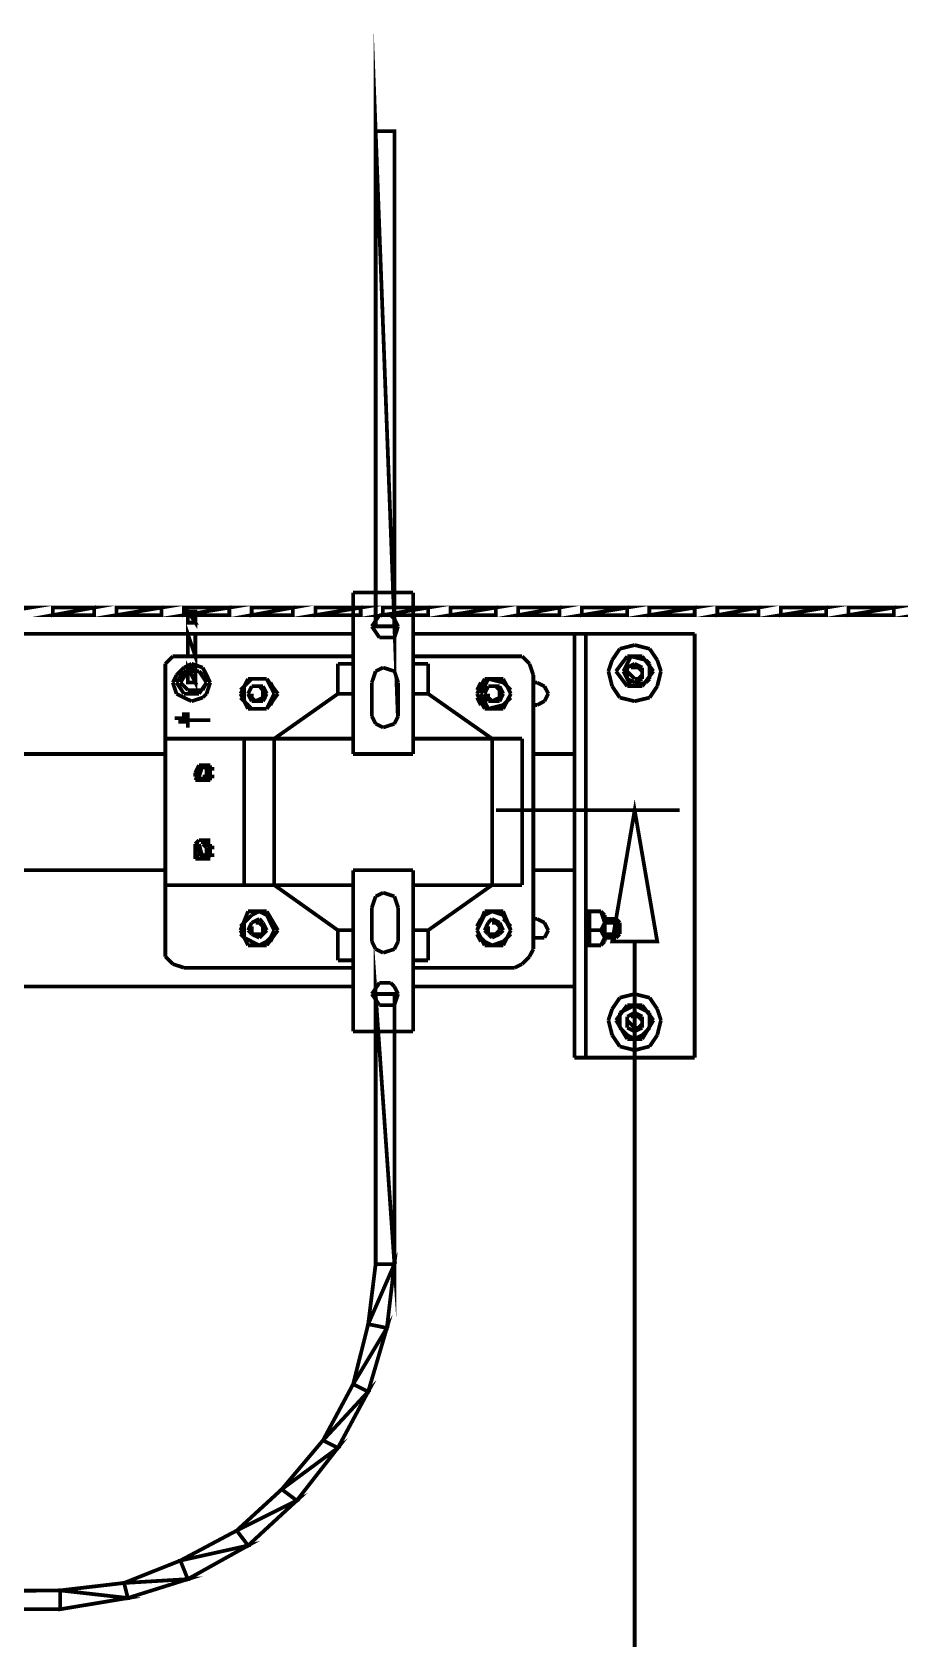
# Model space of a CAD drawing. Header units: metres. Extents: x -593 to 248, y 430 to 1024.
# Drawn here: x -215.34 to -205.54, y 511.13 to 529.28 of the extents above; entities that cross this region are included whole.
import ezdxf

# ---------------------------------------------------------------- set-up
doc = ezdxf.new("R2010")
doc.units = ezdxf.units.M
doc.header["$MEASUREMENT"] = 0
for name, color, linetype in [('C00-00-00-BLACK', 7, 'Continuous'), ('C00-7E-FF', 150, 'Continuous'), ('C00-FF-00', 3, 'Continuous'), ('CFF-00-00', 1, 'Continuous')]:
    doc.layers.add(name, color=color, linetype=linetype)

msp = doc.modelspace()

# ---------------------------------------------------------------- linework, layer by layer
at = {"layer": 'C00-00-00-BLACK', "const_width": 0.0423}
for points in [[(-211.711, 522.949), (-211.711, 521.126)], [(-211.034, 522.949), (-211.711, 522.949)], [(-211.034, 522.949), (-211.034, 521.126)], [(-211.414, 522.695), (-211.5, 522.568)], [(-211.287, 522.695), (-211.414, 522.695)], [(-211.245, 522.653), (-211.287, 522.695)], [(-211.203, 522.568), (-211.245, 522.653)], [(-211.711, 522.484), (-220.363, 522.484)], [(-211.5, 522.568), (-211.414, 522.441)], [(-211.414, 522.441), (-211.287, 522.441)], [(-211.287, 522.441), (-211.245, 522.441)], [(-211.245, 522.441), (-211.203, 522.568)], [(-207.853, 522.484), (-211.034, 522.484)], [(-209.211, 517.695), (-209.211, 522.484)], [(-209.084, 517.695), (-209.084, 522.484)], [(-207.853, 517.695), (-207.853, 522.484)], [(-208.699, 522.314), (-208.785, 522.187)], [(-208.531, 522.357), (-208.699, 522.314)], [(-208.362, 522.314), (-208.531, 522.357)], [(-208.276, 522.187), (-208.362, 522.314)], [(-213.749, 522.229), (-213.833, 522.145)], [(-213.833, 522.145), (-213.833, 522.018)], [(-213.622, 522.229), (-213.749, 522.229)], [(-213.622, 522.102), (-213.706, 522.018)], [(-213.622, 522.229), (-211.711, 522.229)], [(-213.536, 522.145), (-213.622, 522.102)], [(-213.41, 522.102), (-213.536, 522.145)], [(-213.367, 522.018), (-213.41, 522.102)], [(-211.883, 522.145), (-211.883, 521.806)], [(-211.711, 522.145), (-211.883, 522.145)], [(-211.373, 522.102), (-211.457, 522.061)], [(-211.245, 522.061), (-211.373, 522.102)], [(-211.034, 522.229), (-209.887, 522.229)], [(-211.034, 522.145), (-210.864, 522.145)], [(-210.864, 522.145), (-210.864, 521.806)], [(-209.803, 522.229), (-209.887, 522.229)], [(-209.719, 522.145), (-209.803, 522.229)], [(-209.676, 522.018), (-209.719, 522.145)], [(-208.785, 522.187), (-208.828, 522.061)], [(-208.615, 522.229), (-208.742, 522.061)], [(-208.573, 522.229), (-208.658, 522.061)], [(-208.446, 522.229), (-208.615, 522.229)], [(-208.531, 522.145), (-208.615, 522.102)], [(-208.615, 522.102), (-208.615, 522.061)], [(-208.403, 522.187), (-208.573, 522.229)], [(-208.489, 522.102), (-208.573, 522.102)], [(-208.446, 522.102), (-208.531, 522.145)], [(-208.446, 522.061), (-208.489, 522.102)], [(-208.319, 522.061), (-208.446, 522.229)], [(-208.446, 522.061), (-208.446, 522.102)], [(-208.362, 522.145), (-208.403, 522.187)], [(-208.362, 522.061), (-208.362, 522.145)], [(-208.234, 522.061), (-208.276, 522.187)], [(-213.833, 522.018), (-213.833, 518.921)], [(-213.706, 522.018), (-213.749, 521.933)], [(-213.749, 521.933), (-213.706, 521.806)], [(-213.622, 522.061), (-213.706, 521.933)], [(-213.706, 521.933), (-213.622, 521.806)], [(-213.579, 522.061), (-213.663, 521.933)], [(-213.663, 521.933), (-213.579, 521.848)], [(-213.452, 522.061), (-213.622, 522.061)], [(-213.452, 522.061), (-213.579, 522.061)], [(-213.41, 522.018), (-213.452, 522.061)], [(-213.367, 521.933), (-213.452, 522.061)], [(-213.452, 521.806), (-213.367, 521.933)], [(-213.367, 521.933), (-213.41, 522.018)], [(-213.41, 521.848), (-213.367, 521.933)], [(-213.326, 521.933), (-213.367, 522.018)], [(-213.367, 521.806), (-213.326, 521.933)], [(-212.898, 521.975), (-212.984, 521.806)], [(-212.898, 521.933), (-212.984, 521.848)], [(-212.857, 521.975), (-212.941, 521.891)], [(-212.941, 521.891), (-212.941, 521.806)], [(-212.687, 521.975), (-212.898, 521.975)], [(-212.857, 521.891), (-212.898, 521.806)], [(-212.771, 521.975), (-212.857, 521.975)], [(-212.771, 521.891), (-212.857, 521.891)], [(-212.73, 521.975), (-212.814, 521.975)], [(-212.771, 521.891), (-212.814, 521.891)], [(-212.687, 521.975), (-212.771, 521.975)], [(-212.73, 521.848), (-212.771, 521.891)], [(-212.73, 521.891), (-212.771, 521.891)], [(-212.687, 521.806), (-212.73, 521.891)], [(-212.561, 521.806), (-212.687, 521.975)], [(-212.645, 521.891), (-212.687, 521.975)], [(-212.602, 521.848), (-212.645, 521.933)], [(-212.602, 521.806), (-212.645, 521.891)], [(-211.457, 522.061), (-211.5, 521.933)], [(-211.5, 521.933), (-211.5, 521.552)], [(-211.203, 521.933), (-211.245, 522.061)], [(-211.203, 521.933), (-211.203, 521.552)], [(-210.226, 521.975), (-210.312, 521.806)], [(-210.269, 521.933), (-210.312, 521.848)], [(-210.185, 521.975), (-210.269, 521.806)], [(-210.016, 521.975), (-210.226, 521.975)], [(-210.185, 521.891), (-210.226, 521.806)], [(-210.057, 521.975), (-210.185, 521.975)], [(-210.016, 521.933), (-210.185, 521.975)], [(-210.142, 521.891), (-210.185, 521.891)], [(-210.057, 521.891), (-210.142, 521.891)], [(-210.099, 521.891), (-210.142, 521.891)], [(-210.057, 521.848), (-210.099, 521.891)], [(-210.016, 521.806), (-210.057, 521.891)], [(-209.93, 521.806), (-210.016, 521.975)], [(-209.93, 521.848), (-210.016, 521.933)], [(-209.973, 521.891), (-210.016, 521.933)], [(-209.93, 521.806), (-209.973, 521.891)], [(-209.676, 522.018), (-209.676, 518.921)], [(-209.634, 521.933), (-209.676, 521.933)], [(-209.55, 521.891), (-209.634, 521.933)], [(-209.507, 521.806), (-209.55, 521.891)], [(-208.828, 522.061), (-208.785, 521.891)], [(-208.785, 521.891), (-208.699, 521.763)], [(-208.742, 522.061), (-208.615, 521.891)], [(-208.658, 522.061), (-208.573, 521.891)], [(-208.615, 522.061), (-208.573, 522.018)], [(-208.615, 522.061), (-208.615, 521.975)], [(-208.615, 521.975), (-208.531, 521.933)], [(-208.615, 521.891), (-208.446, 521.891)], [(-208.573, 522.018), (-208.531, 521.975)], [(-208.573, 521.891), (-208.403, 521.933)], [(-208.531, 521.975), (-208.489, 521.975)], [(-208.531, 521.933), (-208.446, 521.975)], [(-208.489, 521.975), (-208.446, 522.018)], [(-208.446, 521.891), (-208.319, 522.061)], [(-208.446, 522.018), (-208.446, 522.061)], [(-208.446, 521.975), (-208.446, 522.061)], [(-208.403, 521.933), (-208.362, 521.975)], [(-208.362, 521.975), (-208.362, 522.061)], [(-208.362, 521.763), (-208.276, 521.891)], [(-208.276, 521.891), (-208.234, 522.061)], [(-213.706, 521.806), (-213.622, 521.763)], [(-213.622, 521.806), (-213.452, 521.806)], [(-213.622, 521.763), (-213.536, 521.722)], [(-213.579, 521.848), (-213.452, 521.848)], [(-213.536, 521.722), (-213.41, 521.763)], [(-213.452, 521.848), (-213.41, 521.848)], [(-213.41, 521.763), (-213.367, 521.806)], [(-212.984, 521.806), (-212.898, 521.636)], [(-212.984, 521.763), (-212.898, 521.679)], [(-212.941, 521.806), (-212.941, 521.722)], [(-212.941, 521.722), (-212.857, 521.636)], [(-212.898, 521.806), (-212.857, 521.722)], [(-212.857, 521.806), (-212.857, 521.763)], [(-212.857, 521.763), (-212.814, 521.722)], [(-212.857, 521.722), (-212.771, 521.722)], [(-212.814, 521.722), (-212.73, 521.763)], [(-212.771, 521.722), (-212.73, 521.722)], [(-212.73, 521.763), (-212.73, 521.848)], [(-212.73, 521.722), (-212.687, 521.806)], [(-212.73, 521.763), (-212.687, 521.763)], [(-212.687, 521.636), (-212.561, 521.806)], [(-212.687, 521.636), (-212.645, 521.722)], [(-212.645, 521.722), (-212.602, 521.806)], [(-212.645, 521.679), (-212.602, 521.763)], [(-211.883, 521.806), (-212.602, 521.299)], [(-211.711, 521.806), (-211.883, 521.806)], [(-210.864, 521.806), (-211.034, 521.806)], [(-210.864, 521.806), (-210.142, 521.299)], [(-210.312, 521.806), (-210.226, 521.636)], [(-210.312, 521.763), (-210.269, 521.679)], [(-210.269, 521.806), (-210.185, 521.636)], [(-210.226, 521.806), (-210.185, 521.722)], [(-210.185, 521.806), (-210.185, 521.763)], [(-210.185, 521.763), (-210.142, 521.722)], [(-210.185, 521.722), (-210.142, 521.722)], [(-210.142, 521.722), (-210.057, 521.763)], [(-210.142, 521.722), (-210.057, 521.722)], [(-210.057, 521.763), (-210.057, 521.848)], [(-210.057, 521.722), (-210.016, 521.806)], [(-210.016, 521.636), (-209.93, 521.806)], [(-210.016, 521.679), (-209.93, 521.763)], [(-210.016, 521.679), (-209.973, 521.722)], [(-209.973, 521.722), (-209.93, 521.806)], [(-209.634, 521.679), (-209.55, 521.722)], [(-209.55, 521.722), (-209.507, 521.806)], [(-208.699, 521.763), (-208.531, 521.722)], [(-208.531, 521.722), (-208.362, 521.763)], [(-213.706, 521.552), (-213.706, 521.509)], [(-213.663, 521.552), (-213.663, 521.467)], [(-213.622, 521.595), (-213.622, 521.467)], [(-213.579, 521.595), (-213.579, 521.425)], [(-212.898, 521.636), (-212.687, 521.636)], [(-212.857, 521.636), (-212.771, 521.636)], [(-212.814, 521.636), (-212.73, 521.636)], [(-212.771, 521.636), (-212.687, 521.636)], [(-211.5, 521.552), (-211.457, 521.467)], [(-211.245, 521.467), (-211.203, 521.552)], [(-210.226, 521.636), (-210.016, 521.636)], [(-210.185, 521.636), (-210.016, 521.679)], [(-210.185, 521.636), (-210.057, 521.636)], [(-209.676, 521.679), (-209.634, 521.679)], [(-213.326, 521.509), (-213.579, 521.509)], [(-211.457, 521.467), (-211.373, 521.425)], [(-211.373, 521.425), (-211.245, 521.467)], [(-211.711, 521.299), (-213.833, 521.299)], [(-212.941, 521.299), (-212.941, 519.645)], [(-212.602, 521.299), (-212.602, 519.645)], [(-209.803, 521.299), (-211.034, 521.299)], [(-210.142, 521.299), (-210.142, 519.645)], [(-209.803, 521.299), (-209.803, 519.645)], [(-213.833, 521.126), (-219.048, 521.126)], [(-213.452, 520.999), (-213.494, 520.914)], [(-213.41, 520.999), (-213.494, 520.83)], [(-213.494, 520.871), (-213.41, 520.999)], [(-213.452, 520.871), (-213.41, 520.999)], [(-213.41, 520.999), (-213.452, 520.999)], [(-213.452, 520.999), (-213.41, 520.999)], [(-213.452, 520.999), (-213.367, 520.999)], [(-213.367, 520.957), (-213.41, 520.999)], [(-213.367, 520.999), (-213.41, 520.999)], [(-213.41, 520.999), (-213.367, 520.999)], [(-213.367, 520.999), (-213.41, 520.999)], [(-213.367, 520.999), (-213.41, 520.999)], [(-213.326, 520.999), (-213.367, 520.999)], [(-213.367, 520.999), (-213.326, 520.999)], [(-213.367, 520.999), (-213.326, 520.999)], [(-213.367, 520.957), (-213.367, 520.999)], [(-213.367, 520.999), (-213.326, 520.999)], [(-213.326, 520.957), (-213.326, 520.999)], [(-211.034, 521.126), (-211.711, 521.126)], [(-209.211, 521.126), (-209.676, 521.126)], [(-213.494, 520.914), (-213.494, 520.871)], [(-213.494, 520.871), (-213.452, 520.871)], [(-213.452, 520.871), (-213.494, 520.871)], [(-213.494, 520.83), (-213.452, 520.83)], [(-213.452, 520.83), (-213.452, 520.871)], [(-213.452, 520.83), (-213.41, 520.83)], [(-213.452, 520.83), (-213.367, 520.83)], [(-213.41, 520.83), (-213.41, 520.871)], [(-213.41, 520.871), (-213.367, 520.871)], [(-213.41, 520.83), (-213.367, 520.83)], [(-213.367, 520.871), (-213.367, 520.957)], [(-213.326, 520.957), (-213.367, 520.957)], [(-213.367, 520.83), (-213.367, 520.871)], [(-213.367, 520.871), (-213.326, 520.871)], [(-213.367, 520.83), (-213.326, 520.83)], [(-213.367, 520.83), (-213.326, 520.83)], [(-213.326, 520.871), (-213.326, 520.957)], [(-213.326, 520.957), (-213.28, 520.957)], [(-213.326, 520.871), (-213.326, 520.957)], [(-213.326, 520.83), (-213.326, 520.871)], [(-213.326, 520.871), (-213.28, 520.871)], [(-213.494, 520.109), (-213.452, 520.152)], [(-213.494, 520.109), (-213.41, 519.941)], [(-213.41, 519.982), (-213.494, 520.109)], [(-213.494, 519.982), (-213.494, 520.109)], [(-213.494, 520.109), (-213.452, 520.109)], [(-213.452, 520.152), (-213.41, 520.152)], [(-213.452, 520.152), (-213.367, 520.152)], [(-213.452, 520.109), (-213.41, 519.941)], [(-213.41, 520.152), (-213.367, 520.152)], [(-213.41, 520.152), (-213.41, 520.109)], [(-213.41, 520.109), (-213.367, 520.109)], [(-213.41, 520.109), (-213.367, 520.068)], [(-213.367, 520.152), (-213.367, 520.109)], [(-213.367, 520.152), (-213.326, 520.152)], [(-213.367, 520.152), (-213.367, 520.109)], [(-213.367, 520.109), (-213.326, 520.109)], [(-213.367, 520.109), (-213.326, 520.068)], [(-213.367, 520.109), (-213.326, 520.109)], [(-213.367, 520.068), (-213.367, 519.982)], [(-213.326, 520.109), (-213.326, 520.068)], [(-213.326, 520.068), (-213.326, 519.982)], [(-213.326, 520.068), (-213.28, 520.068)], [(-213.326, 520.068), (-213.326, 520.025)], [(-213.494, 519.941), (-213.494, 519.982)], [(-213.494, 519.982), (-213.452, 519.982)], [(-213.41, 519.941), (-213.494, 519.941)], [(-213.452, 519.941), (-213.367, 519.941)], [(-213.367, 519.982), (-213.41, 519.982)], [(-213.41, 519.982), (-213.367, 519.982)], [(-213.367, 519.941), (-213.41, 519.941)], [(-213.41, 519.941), (-213.367, 519.941)], [(-213.367, 519.941), (-213.41, 519.941)], [(-213.326, 519.982), (-213.367, 519.982)], [(-213.367, 519.982), (-213.367, 519.941)], [(-213.326, 519.982), (-213.367, 519.941)], [(-213.367, 519.982), (-213.367, 519.941)], [(-213.367, 519.941), (-213.326, 519.941)], [(-213.326, 520.025), (-213.326, 519.982)], [(-213.326, 519.982), (-213.28, 519.982)], [(-213.833, 519.813), (-219.048, 519.813)], [(-211.711, 519.813), (-211.711, 517.991)], [(-211.034, 519.813), (-211.711, 519.813)], [(-211.034, 519.813), (-211.034, 517.991)], [(-209.211, 519.813), (-209.676, 519.813)], [(-211.711, 519.645), (-213.833, 519.645)], [(-211.883, 519.134), (-212.602, 519.645)], [(-211.373, 519.559), (-211.457, 519.517)], [(-211.245, 519.517), (-211.373, 519.559)], [(-209.803, 519.645), (-211.034, 519.645)], [(-210.864, 519.134), (-210.142, 519.645)], [(-212.898, 519.348), (-212.984, 519.134)], [(-212.687, 519.348), (-212.898, 519.348)], [(-212.771, 519.348), (-212.857, 519.306)], [(-212.73, 519.348), (-212.814, 519.348)], [(-212.687, 519.306), (-212.771, 519.348)], [(-212.561, 519.134), (-212.687, 519.348)], [(-211.457, 519.517), (-211.5, 519.39)], [(-211.5, 519.39), (-211.5, 519.007)], [(-211.203, 519.39), (-211.245, 519.517)], [(-211.203, 519.39), (-211.203, 519.007)], [(-210.226, 519.348), (-210.312, 519.134)], [(-210.016, 519.348), (-210.226, 519.348)], [(-210.142, 519.348), (-210.226, 519.306)], [(-210.057, 519.348), (-210.185, 519.348)], [(-210.016, 519.306), (-210.142, 519.348)], [(-209.93, 519.134), (-210.016, 519.348)], [(-209.041, 519.348), (-209.084, 519.348)], [(-209.041, 519.348), (-209.041, 518.964)], [(-209.041, 519.348), (-208.912, 519.348)], [(-208.912, 519.348), (-208.869, 519.306)], [(-208.869, 519.22), (-208.912, 519.348)], [(-212.898, 519.263), (-212.984, 519.179)], [(-212.857, 519.306), (-212.941, 519.22)], [(-212.941, 519.22), (-212.941, 519.134)], [(-212.857, 519.22), (-212.898, 519.134)], [(-212.771, 519.263), (-212.857, 519.22)], [(-212.857, 519.179), (-212.857, 519.091)], [(-212.771, 519.22), (-212.814, 519.22)], [(-212.73, 519.22), (-212.771, 519.263)], [(-212.73, 519.179), (-212.771, 519.22)], [(-212.687, 519.134), (-212.73, 519.22)], [(-212.73, 519.134), (-212.73, 519.179)], [(-212.645, 519.22), (-212.687, 519.306)], [(-212.602, 519.179), (-212.645, 519.263)], [(-212.602, 519.134), (-212.645, 519.22)], [(-210.269, 519.263), (-210.312, 519.179)], [(-210.269, 519.22), (-210.312, 519.134)], [(-210.226, 519.306), (-210.269, 519.22)], [(-210.185, 519.22), (-210.226, 519.134)], [(-210.142, 519.263), (-210.185, 519.22)], [(-210.185, 519.179), (-210.185, 519.091)], [(-210.057, 519.22), (-210.142, 519.263)], [(-210.099, 519.22), (-210.142, 519.22)], [(-210.057, 519.179), (-210.099, 519.22)], [(-210.016, 519.134), (-210.057, 519.22)], [(-210.057, 519.134), (-210.057, 519.179)], [(-209.973, 519.22), (-210.016, 519.306)], [(-209.93, 519.179), (-210.016, 519.263)], [(-209.93, 519.134), (-209.973, 519.22)], [(-209.634, 519.263), (-209.676, 519.263)], [(-209.55, 519.22), (-209.634, 519.263)], [(-209.507, 519.134), (-209.55, 519.22)], [(-208.912, 519.134), (-208.869, 519.22)], [(-208.869, 519.306), (-208.869, 519.007)], [(-208.742, 519.263), (-208.869, 519.263)], [(-208.742, 519.22), (-208.869, 519.22)], [(-208.742, 519.263), (-208.699, 519.22)], [(-208.742, 519.263), (-208.742, 519.05)], [(-208.699, 519.091), (-208.699, 519.22)], [(-212.984, 519.134), (-212.898, 518.964)], [(-212.984, 519.091), (-212.898, 519.007)], [(-212.941, 519.134), (-212.941, 519.05)], [(-212.941, 519.05), (-212.857, 519.007)], [(-212.898, 519.134), (-212.857, 519.091)], [(-212.857, 519.091), (-212.814, 519.091)], [(-212.857, 519.091), (-212.771, 519.05)], [(-212.857, 519.007), (-212.771, 518.964)], [(-212.814, 519.091), (-212.73, 519.091)], [(-212.771, 519.05), (-212.73, 519.091)], [(-212.771, 518.964), (-212.687, 519.007)], [(-212.73, 519.091), (-212.73, 519.134)], [(-212.73, 519.091), (-212.687, 519.134)], [(-212.687, 518.964), (-212.561, 519.134)], [(-212.687, 519.007), (-212.645, 519.05)], [(-212.645, 519.05), (-212.602, 519.134)], [(-212.645, 519.007), (-212.602, 519.091)], [(-211.883, 519.134), (-211.883, 518.795)], [(-211.711, 519.134), (-211.883, 519.134)], [(-211.5, 519.007), (-211.457, 518.921)], [(-211.245, 518.921), (-211.203, 519.007)], [(-210.864, 519.134), (-211.034, 519.134)], [(-210.864, 519.134), (-210.864, 518.795)], [(-210.312, 519.134), (-210.226, 518.964)], [(-210.312, 519.134), (-210.269, 519.05)], [(-210.312, 519.091), (-210.269, 519.007)], [(-210.269, 519.05), (-210.226, 519.007)], [(-210.226, 519.134), (-210.185, 519.091)], [(-210.226, 519.007), (-210.142, 518.964)], [(-210.185, 519.091), (-210.142, 519.05)], [(-210.185, 519.091), (-210.142, 519.091)], [(-210.142, 519.05), (-210.057, 519.091)], [(-210.142, 519.091), (-210.099, 519.091)], [(-210.142, 518.964), (-210.016, 519.007)], [(-210.099, 519.091), (-210.057, 519.134)], [(-210.057, 519.091), (-210.016, 519.134)], [(-210.016, 518.964), (-209.93, 519.134)], [(-210.016, 519.007), (-209.93, 519.091)], [(-210.016, 519.007), (-209.973, 519.05)], [(-209.973, 519.05), (-209.93, 519.134)], [(-209.634, 519.05), (-209.676, 519.05)], [(-209.634, 519.05), (-209.55, 519.05)], [(-209.55, 519.05), (-209.507, 519.134)], [(-208.912, 519.134), (-209.041, 519.134)], [(-208.869, 519.05), (-208.912, 519.134)], [(-208.912, 518.964), (-208.869, 519.05)], [(-208.912, 518.964), (-208.869, 519.007)], [(-208.742, 519.091), (-208.869, 519.091)], [(-208.742, 519.05), (-208.869, 519.05)], [(-208.742, 519.05), (-208.699, 519.091)], [(-213.833, 518.921), (-213.833, 518.837)], [(-213.833, 518.837), (-213.749, 518.753)], [(-212.898, 518.964), (-212.687, 518.964)], [(-212.814, 518.964), (-212.73, 518.964)], [(-211.457, 518.921), (-211.373, 518.88)], [(-211.373, 518.88), (-211.245, 518.921)], [(-210.226, 518.964), (-210.016, 518.964)], [(-210.185, 518.964), (-210.057, 518.964)], [(-209.803, 518.753), (-209.719, 518.837)], [(-209.719, 518.837), (-209.676, 518.921)], [(-209.041, 518.964), (-209.084, 518.964)], [(-209.041, 518.964), (-208.912, 518.964)], [(-213.749, 518.753), (-213.622, 518.711)], [(-213.622, 518.711), (-211.711, 518.711)], [(-211.711, 518.795), (-211.883, 518.795)], [(-210.864, 518.795), (-211.034, 518.795)], [(-211.034, 518.711), (-209.887, 518.711)], [(-209.887, 518.711), (-209.803, 518.753)], [(-211.711, 518.498), (-220.363, 518.498)], [(-211.414, 518.541), (-211.5, 518.414)], [(-211.287, 518.541), (-211.414, 518.541)], [(-211.245, 518.498), (-211.287, 518.541)], [(-211.203, 518.414), (-211.245, 518.498)], [(-209.211, 518.498), (-211.034, 518.498)], [(-211.5, 518.414), (-211.414, 518.288)], [(-211.457, 518.414), (-211.245, 518.414)], [(-211.414, 518.288), (-211.287, 518.288)], [(-211.287, 518.288), (-211.245, 518.288)], [(-211.245, 518.288), (-211.203, 518.414)], [(-208.699, 518.372), (-208.785, 518.245)], [(-208.615, 518.288), (-208.742, 518.118)], [(-208.531, 518.414), (-208.699, 518.372)], [(-208.446, 518.288), (-208.615, 518.288)], [(-208.531, 518.288), (-208.615, 518.245)], [(-208.362, 518.372), (-208.531, 518.414)], [(-208.446, 518.245), (-208.531, 518.288)], [(-208.319, 518.118), (-208.446, 518.288)], [(-208.276, 518.245), (-208.362, 518.372)], [(-208.785, 518.245), (-208.828, 518.118)], [(-208.828, 518.118), (-208.785, 517.949)], [(-208.742, 518.118), (-208.615, 517.906)], [(-208.615, 518.245), (-208.699, 518.202)], [(-208.699, 518.202), (-208.699, 518.118)], [(-208.699, 518.118), (-208.699, 518.033)], [(-208.531, 518.202), (-208.615, 518.159)], [(-208.615, 518.159), (-208.615, 518.118)], [(-208.615, 518.118), (-208.615, 518.033)], [(-208.615, 518.118), (-208.573, 518.075)], [(-208.489, 518.159), (-208.573, 518.159)], [(-208.573, 518.075), (-208.531, 518.033)], [(-208.446, 518.159), (-208.531, 518.202)], [(-208.446, 518.118), (-208.489, 518.159)], [(-208.489, 518.033), (-208.446, 518.075)], [(-208.362, 518.202), (-208.446, 518.245)], [(-208.446, 518.118), (-208.446, 518.159)], [(-208.446, 517.906), (-208.319, 518.118)], [(-208.446, 518.033), (-208.446, 518.118)], [(-208.446, 518.075), (-208.446, 518.118)], [(-208.362, 518.118), (-208.362, 518.202)], [(-208.362, 518.033), (-208.362, 518.118)], [(-208.234, 518.118), (-208.276, 518.245)], [(-208.276, 517.949), (-208.234, 518.118)], [(-211.034, 517.991), (-211.711, 517.991)], [(-208.785, 517.949), (-208.699, 517.822)], [(-208.699, 518.033), (-208.615, 517.949)], [(-208.615, 518.033), (-208.531, 517.991)], [(-208.615, 517.949), (-208.531, 517.906)], [(-208.615, 517.906), (-208.446, 517.906)], [(-208.531, 517.991), (-208.446, 518.033)], [(-208.531, 518.033), (-208.489, 518.033)], [(-208.531, 517.906), (-208.446, 517.949)], [(-208.446, 517.949), (-208.362, 518.033)], [(-208.362, 517.822), (-208.276, 517.949)], [(-208.699, 517.822), (-208.531, 517.779)], [(-208.531, 517.779), (-208.362, 517.822)], [(-207.853, 517.695), (-209.211, 517.695)]]:
    msp.add_lwpolyline(points, dxfattribs=at)
at = {"layer": 'C00-7E-FF', "const_width": 0.0423}
for points in [[(-210.099, 520.491), (-208.023, 520.491)], [(-208.531, 519.007), (-208.531, 509.175)]]:
    msp.add_lwpolyline(points, dxfattribs=at)
msp.add_lwpolyline([(-208.785, 519.007), (-208.276, 519.007), (-208.531, 520.491), (-208.785, 519.007)], close=True, dxfattribs=at)
at = {"layer": 'C00-7E-FF'}
msp.add_lwpolyline([(-208.785, 519.007), (-208.276, 519.007), (-208.531, 520.491), (-208.785, 519.007)], close=True, dxfattribs=at)
at = {"layer": 'C00-FF-00', "const_width": 0.0423}
for points in [[(-215.359, 522.78), (-215.871, 522.695), (-215.871, 522.78), (-215.359, 522.78)], [(-214.637, 522.695), (-214.637, 522.78), (-215.103, 522.695), (-214.637, 522.695)], [(-214.637, 522.78), (-215.103, 522.695), (-215.103, 522.78), (-214.637, 522.78)], [(-213.875, 522.695), (-213.875, 522.78), (-214.385, 522.695), (-213.875, 522.695)], [(-213.875, 522.78), (-214.385, 522.695), (-214.385, 522.78), (-213.875, 522.78)], [(-213.11, 522.695), (-213.11, 522.78), (-213.622, 522.695), (-213.11, 522.695)], [(-213.11, 522.78), (-213.622, 522.695), (-213.622, 522.78), (-213.11, 522.78)], [(-213.494, 522.737), (-213.579, 522.737), (-213.494, 522.61), (-213.494, 522.737)], [(-213.579, 522.737), (-213.494, 522.61), (-213.579, 522.61), (-213.579, 522.737)], [(-212.391, 522.695), (-212.391, 522.78), (-212.857, 522.695), (-212.391, 522.695)], [(-212.391, 522.78), (-212.857, 522.695), (-212.857, 522.78), (-212.391, 522.78)], [(-211.626, 522.695), (-211.626, 522.78), (-212.136, 522.695), (-211.626, 522.695)], [(-211.626, 522.78), (-212.136, 522.695), (-212.136, 522.78), (-211.626, 522.78)], [(-210.864, 522.695), (-210.864, 522.78), (-211.375, 522.695), (-210.864, 522.695)], [(-210.864, 522.78), (-211.375, 522.695), (-211.375, 522.78), (-210.864, 522.78)], [(-210.099, 522.695), (-210.099, 522.78), (-210.611, 522.695), (-210.099, 522.695)], [(-210.099, 522.78), (-210.611, 522.695), (-210.611, 522.78), (-210.099, 522.78)], [(-209.38, 522.695), (-209.38, 522.78), (-209.846, 522.695), (-209.38, 522.695)], [(-209.38, 522.78), (-209.846, 522.695), (-209.846, 522.78), (-209.38, 522.78)], [(-208.615, 522.695), (-208.615, 522.78), (-209.127, 522.695), (-208.615, 522.695)], [(-208.615, 522.78), (-209.127, 522.695), (-209.127, 522.78), (-208.615, 522.78)], [(-207.853, 522.695), (-207.853, 522.78), (-208.365, 522.695), (-207.853, 522.695)], [(-207.853, 522.78), (-208.365, 522.695), (-208.365, 522.78), (-207.853, 522.78)], [(-207.131, 522.695), (-207.131, 522.78), (-207.597, 522.695), (-207.131, 522.695)], [(-207.131, 522.78), (-207.597, 522.695), (-207.597, 522.78), (-207.131, 522.78)], [(-206.369, 522.695), (-206.369, 522.78), (-206.879, 522.695), (-206.369, 522.695)], [(-206.369, 522.78), (-206.879, 522.695), (-206.879, 522.78), (-206.369, 522.78)], [(-205.604, 522.695), (-205.604, 522.78), (-206.116, 522.695), (-205.604, 522.695)], [(-205.604, 522.78), (-206.116, 522.695), (-206.116, 522.78), (-205.604, 522.78)], [(-204.842, 522.695), (-204.842, 522.78), (-205.354, 522.695), (-204.842, 522.695)], [(-213.494, 522.484), (-213.579, 522.484), (-213.494, 522.229), (-213.494, 522.484)], [(-213.579, 522.484), (-213.494, 522.229), (-213.579, 522.229), (-213.579, 522.484)], [(-213.494, 522.102), (-213.579, 522.102), (-213.494, 521.933), (-213.494, 522.102)], [(-213.579, 522.102), (-213.494, 521.933), (-213.579, 521.933), (-213.579, 522.102)]]:
    msp.add_lwpolyline(points, close=True, dxfattribs=at)
at = {"layer": 'C00-FF-00'}
for points in [[(-214.637, 522.695), (-214.637, 522.78), (-215.103, 522.695), (-214.637, 522.695)], [(-214.637, 522.78), (-215.103, 522.695), (-215.103, 522.78), (-214.637, 522.78)], [(-213.875, 522.695), (-213.875, 522.78), (-214.385, 522.695), (-213.875, 522.695)], [(-213.875, 522.78), (-214.385, 522.695), (-214.385, 522.78), (-213.875, 522.78)], [(-213.11, 522.695), (-213.11, 522.78), (-213.622, 522.695), (-213.11, 522.695)], [(-213.11, 522.78), (-213.622, 522.695), (-213.622, 522.78), (-213.11, 522.78)], [(-213.494, 522.737), (-213.579, 522.737), (-213.494, 522.61), (-213.494, 522.737)], [(-213.579, 522.737), (-213.494, 522.61), (-213.579, 522.61), (-213.579, 522.737)], [(-212.391, 522.695), (-212.391, 522.78), (-212.857, 522.695), (-212.391, 522.695)], [(-212.391, 522.78), (-212.857, 522.695), (-212.857, 522.78), (-212.391, 522.78)], [(-211.626, 522.695), (-211.626, 522.78), (-212.136, 522.695), (-211.626, 522.695)], [(-211.626, 522.78), (-212.136, 522.695), (-212.136, 522.78), (-211.626, 522.78)], [(-210.864, 522.695), (-210.864, 522.78), (-211.375, 522.695), (-210.864, 522.695)], [(-210.864, 522.78), (-211.375, 522.695), (-211.375, 522.78), (-210.864, 522.78)], [(-210.099, 522.695), (-210.099, 522.78), (-210.611, 522.695), (-210.099, 522.695)], [(-210.099, 522.78), (-210.611, 522.695), (-210.611, 522.78), (-210.099, 522.78)], [(-209.38, 522.695), (-209.38, 522.78), (-209.846, 522.695), (-209.38, 522.695)], [(-209.38, 522.78), (-209.846, 522.695), (-209.846, 522.78), (-209.38, 522.78)], [(-208.615, 522.695), (-208.615, 522.78), (-209.127, 522.695), (-208.615, 522.695)], [(-208.615, 522.78), (-209.127, 522.695), (-209.127, 522.78), (-208.615, 522.78)], [(-207.853, 522.695), (-207.853, 522.78), (-208.365, 522.695), (-207.853, 522.695)], [(-207.853, 522.78), (-208.365, 522.695), (-208.365, 522.78), (-207.853, 522.78)], [(-207.131, 522.695), (-207.131, 522.78), (-207.597, 522.695), (-207.131, 522.695)], [(-207.131, 522.78), (-207.597, 522.695), (-207.597, 522.78), (-207.131, 522.78)], [(-206.369, 522.695), (-206.369, 522.78), (-206.879, 522.695), (-206.369, 522.695)], [(-206.369, 522.78), (-206.879, 522.695), (-206.879, 522.78), (-206.369, 522.78)], [(-205.604, 522.695), (-205.604, 522.78), (-206.116, 522.695), (-205.604, 522.695)], [(-205.604, 522.78), (-206.116, 522.695), (-206.116, 522.78), (-205.604, 522.78)], [(-213.494, 522.484), (-213.579, 522.484), (-213.494, 522.229), (-213.494, 522.484)], [(-213.579, 522.484), (-213.494, 522.229), (-213.579, 522.229), (-213.579, 522.484)], [(-213.494, 522.102), (-213.579, 522.102), (-213.494, 521.933), (-213.494, 522.102)], [(-213.579, 522.102), (-213.494, 521.933), (-213.579, 521.933), (-213.579, 522.102)]]:
    msp.add_lwpolyline(points, close=True, dxfattribs=at)
at = {"layer": 'C00-FF-00', "const_width": 0.0423}
msp.add_lwpolyline([(-213.494, 521.933), (-213.579, 521.933)], dxfattribs=at)
at = {"layer": 'CFF-00-00', "const_width": 0.0423}
for points in [[(-211.457, 522.568), (-211.245, 522.568), (-211.457, 528.164), (-211.457, 522.568)], [(-211.245, 522.568), (-211.457, 528.164), (-211.245, 528.164), (-211.245, 522.568)], [(-211.457, 515.363), (-211.245, 515.363), (-211.457, 518.414), (-211.457, 515.363)], [(-211.245, 515.363), (-211.457, 518.414), (-211.245, 518.414), (-211.245, 515.363)], [(-211.541, 514.684), (-211.245, 515.363), (-211.457, 515.363), (-211.541, 514.684)], [(-211.33, 514.641), (-211.541, 514.684), (-211.245, 515.363), (-211.33, 514.641)], [(-211.711, 514.006), (-211.33, 514.641), (-211.541, 514.684), (-211.711, 514.006)], [(-211.541, 513.922), (-211.711, 514.006), (-211.33, 514.641), (-211.541, 513.922)], [(-212.052, 513.371), (-211.541, 513.922), (-211.711, 514.006), (-212.052, 513.371)], [(-211.883, 513.287), (-212.052, 513.371), (-211.541, 513.922), (-211.883, 513.287)], [(-212.518, 512.818), (-211.883, 513.287), (-212.052, 513.371), (-212.518, 512.818)], [(-212.348, 512.691), (-212.518, 512.818), (-211.883, 513.287), (-212.348, 512.691)], [(-213.026, 512.352), (-212.348, 512.691), (-212.518, 512.818), (-213.026, 512.352)], [(-212.898, 512.183), (-213.026, 512.352), (-212.348, 512.691), (-212.898, 512.183)], [(-213.663, 512.013), (-212.898, 512.183), (-213.026, 512.352), (-213.663, 512.013)], [(-213.579, 511.803), (-213.663, 512.013), (-212.898, 512.183), (-213.579, 511.803)], [(-214.299, 511.76), (-213.579, 511.803), (-213.663, 512.013), (-214.299, 511.76)], [(-215.02, 511.676), (-214.256, 511.59), (-214.299, 511.76), (-215.02, 511.676)], [(-214.256, 511.59), (-214.299, 511.76), (-213.579, 511.803), (-214.256, 511.59)], [(-236.777, 511.676), (-236.777, 511.463), (-215.02, 511.676), (-236.777, 511.676)], [(-236.777, 511.463), (-215.02, 511.676), (-215.02, 511.463), (-236.777, 511.463)], [(-215.02, 511.463), (-215.02, 511.676), (-214.256, 511.59), (-215.02, 511.463)]]:
    msp.add_lwpolyline(points, close=True, dxfattribs=at)
at = {"layer": 'CFF-00-00'}
for points in [[(-211.457, 522.568), (-211.245, 522.568), (-211.457, 528.164), (-211.457, 522.568)], [(-211.245, 522.568), (-211.457, 528.164), (-211.245, 528.164), (-211.245, 522.568)], [(-211.457, 515.363), (-211.245, 515.363), (-211.457, 518.414), (-211.457, 515.363)], [(-211.245, 515.363), (-211.457, 518.414), (-211.245, 518.414), (-211.245, 515.363)], [(-211.33, 514.641), (-211.541, 514.684), (-211.245, 515.363), (-211.33, 514.641)], [(-211.541, 514.684), (-211.245, 515.363), (-211.457, 515.363), (-211.541, 514.684)], [(-211.711, 514.006), (-211.33, 514.641), (-211.541, 514.684), (-211.711, 514.006)], [(-211.541, 513.922), (-211.711, 514.006), (-211.33, 514.641), (-211.541, 513.922)], [(-212.052, 513.371), (-211.541, 513.922), (-211.711, 514.006), (-212.052, 513.371)], [(-211.883, 513.287), (-212.052, 513.371), (-211.541, 513.922), (-211.883, 513.287)], [(-212.518, 512.818), (-211.883, 513.287), (-212.052, 513.371), (-212.518, 512.818)], [(-212.348, 512.691), (-212.518, 512.818), (-211.883, 513.287), (-212.348, 512.691)], [(-213.026, 512.352), (-212.348, 512.691), (-212.518, 512.818), (-213.026, 512.352)], [(-212.898, 512.183), (-213.026, 512.352), (-212.348, 512.691), (-212.898, 512.183)], [(-213.663, 512.013), (-212.898, 512.183), (-213.026, 512.352), (-213.663, 512.013)], [(-213.579, 511.803), (-213.663, 512.013), (-212.898, 512.183), (-213.579, 511.803)], [(-214.299, 511.76), (-213.579, 511.803), (-213.663, 512.013), (-214.299, 511.76)], [(-215.02, 511.676), (-214.256, 511.59), (-214.299, 511.76), (-215.02, 511.676)], [(-214.256, 511.59), (-214.299, 511.76), (-213.579, 511.803), (-214.256, 511.59)], [(-236.777, 511.676), (-236.777, 511.463), (-215.02, 511.676), (-236.777, 511.676)], [(-236.777, 511.463), (-215.02, 511.676), (-215.02, 511.463), (-236.777, 511.463)], [(-215.02, 511.463), (-215.02, 511.676), (-214.256, 511.59), (-215.02, 511.463)]]:
    msp.add_lwpolyline(points, close=True, dxfattribs=at)

doc.saveas('drawing.dxf')
